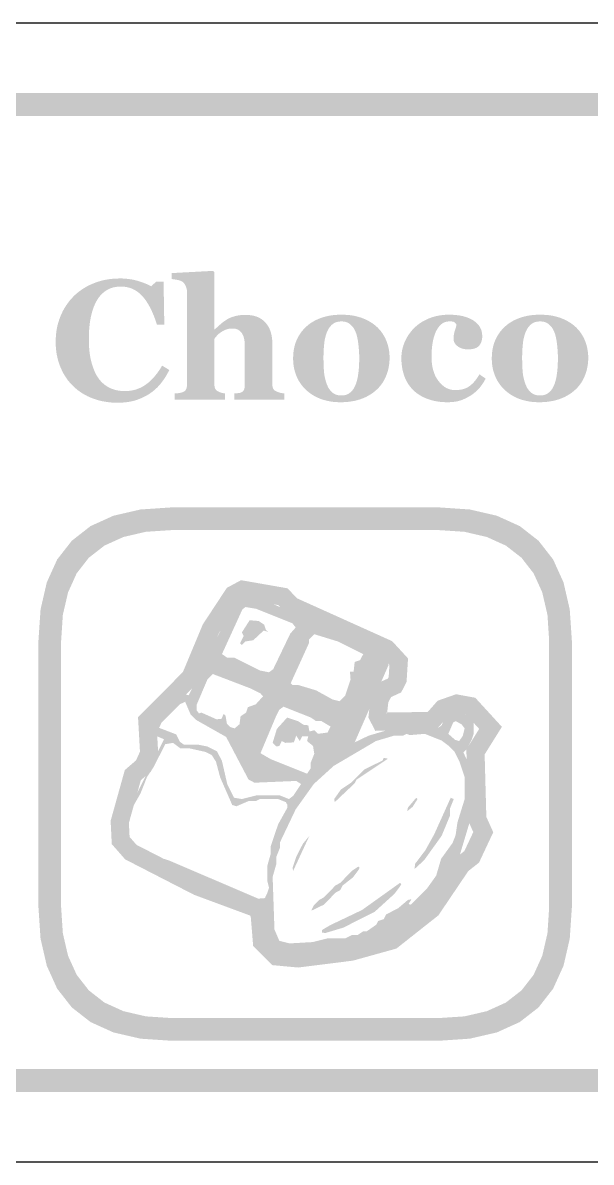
# Model space of a CAD drawing. Header units: millimetres. Extents: x 6 to 297, y 55 to 451.
# Drawn here: x 167.02 to 177.04, y 270.16 to 290.24 of the extents above; entities that cross this region are included whole.
import ezdxf

# ---------------------------------------------------------------- set-up
doc = ezdxf.new("R2010")
doc.units = ezdxf.units.MM
doc.layers.add('CUT', color=1, linetype='Continuous')
doc.layers.add('RASTER', color=7, linetype='Continuous')

msp = doc.modelspace()

# ---------------------------------------------------------------- hatches: boundary and pattern name
at = {"layer": 'RASTER'}
h = msp.add_hatch(color=7, dxfattribs=at)
h.paths.add_polyline_path([(141.2, 286.8), (141.234, 287.316), (141.337, 287.763), (141.509, 288.141), (141.75, 288.45), (142.059, 288.691), (142.438, 288.863), (142.884, 288.966), (143.4, 289), (200.6, 289), (201.116, 288.966), (201.563, 288.863), (201.941, 288.691), (202.25, 288.45), (202.491, 288.141), (202.663, 287.763), (202.766, 287.316), (202.8, 286.8), (202.8, 273.6), (202.766, 273.084), (202.663, 272.638), (202.491, 272.259), (202.25, 271.95), (201.941, 271.709), (201.563, 271.537), (201.116, 271.434), (200.6, 271.4), (143.4, 271.4), (142.884, 271.434), (142.438, 271.537), (142.059, 271.709), (141.75, 271.95), (141.509, 272.259), (141.337, 272.638), (141.234, 273.084), (141.2, 273.6)])
h.paths.add_polyline_path([(141.6, 286.8), (141.6, 273.6), (141.628, 273.178), (141.712, 272.813), (141.853, 272.503), (142.05, 272.25), (142.303, 272.053), (142.613, 271.912), (142.978, 271.828), (143.4, 271.8), (200.6, 271.8), (201.022, 271.828), (201.388, 271.912), (201.697, 272.053), (201.95, 272.25), (202.147, 272.503), (202.288, 272.813), (202.372, 273.178), (202.4, 273.6), (202.4, 286.8), (202.372, 287.222), (202.288, 287.588), (202.147, 287.897), (201.95, 288.15), (201.697, 288.347), (201.388, 288.488), (201.022, 288.572), (200.6, 288.6), (143.4, 288.6), (142.978, 288.572), (142.613, 288.488), (142.303, 288.347), (142.05, 288.15), (141.853, 287.897), (141.712, 287.588), (141.628, 287.222), (141.6, 286.8)], flags=0)
for points in [[(171.635, 283.6), (170.753, 283.6), (170.753, 283.707), (170.76, 283.708), (170.768, 283.708), (170.776, 283.709), (170.785, 283.71), (170.793, 283.711), (170.802, 283.712), (170.812, 283.713), (170.822, 283.714), (170.831, 283.715), (170.84, 283.717), (170.848, 283.718), (170.856, 283.72), (170.863, 283.722), (170.869, 283.724), (170.875, 283.726), (170.88, 283.729), (170.888, 283.733), (170.894, 283.738), (170.901, 283.743), (170.906, 283.749), (170.911, 283.755), (170.916, 283.761), (170.92, 283.768), (170.923, 283.776), (170.926, 283.784), (170.929, 283.793), (170.931, 283.803), (170.933, 283.814), (170.934, 283.826), (170.935, 283.838), (170.936, 283.852), (170.936, 283.867), (170.936, 284.552), (170.935, 284.589), (170.932, 284.623), (170.928, 284.655), (170.922, 284.684), (170.914, 284.711), (170.904, 284.736), (170.893, 284.758), (170.879, 284.778), (170.865, 284.795), (170.848, 284.81), (170.83, 284.823), (170.811, 284.834), (170.79, 284.842), (170.768, 284.848), (170.744, 284.851), (170.719, 284.852), (170.704, 284.852), (170.69, 284.851), (170.676, 284.85), (170.662, 284.848), (170.649, 284.846), (170.636, 284.843), (170.623, 284.839), (170.61, 284.835), (170.597, 284.83), (170.585, 284.825), (170.572, 284.819), (170.56, 284.813), (170.548, 284.807), (170.535, 284.799), (170.523, 284.792), (170.511, 284.784), (170.501, 284.776), (170.491, 284.769), (170.481, 284.761), (170.473, 284.754), (170.464, 284.746), (170.457, 284.739), (170.45, 284.731), (170.443, 284.724), (170.437, 284.716), (170.431, 284.709), (170.425, 284.701), (170.419, 284.695), (170.414, 284.688), (170.409, 284.682), (170.404, 284.675), (170.4, 284.669), (170.4, 283.883), (170.4, 283.87), (170.4, 283.857), (170.402, 283.845), (170.403, 283.834), (170.405, 283.824), (170.407, 283.814), (170.41, 283.805), (170.413, 283.797), (170.417, 283.789), (170.421, 283.782), (170.426, 283.775), (170.432, 283.768), (170.438, 283.762), (170.446, 283.756), (170.454, 283.75), (170.463, 283.745), (170.468, 283.742), (170.475, 283.739), (170.481, 283.736), (170.488, 283.733), (170.496, 283.73), (170.503, 283.727), (170.512, 283.724), (170.521, 283.722), (170.529, 283.719), (170.538, 283.717), (170.547, 283.715), (170.556, 283.713), (170.565, 283.711), (170.573, 283.709), (170.582, 283.708), (170.59, 283.707), (170.59, 283.6), (169.699, 283.6), (169.699, 283.707), (169.709, 283.708), (169.718, 283.708), (169.728, 283.709), (169.737, 283.71), (169.746, 283.711), (169.755, 283.712), (169.764, 283.713), (169.773, 283.714), (169.782, 283.715), (169.791, 283.717), (169.799, 283.718), (169.807, 283.72), (169.815, 283.722), (169.823, 283.724), (169.83, 283.726), (169.837, 283.729), (169.848, 283.734), (169.859, 283.739), (169.868, 283.744), (169.877, 283.75), (169.884, 283.757), (169.891, 283.764), (169.896, 283.771), (169.901, 283.779), (169.905, 283.788), (169.908, 283.797), (169.911, 283.807), (169.914, 283.818), (169.915, 283.829), (169.917, 283.841), (169.917, 283.853), (169.918, 283.867), (169.918, 285.5), (169.917, 285.512), (169.916, 285.524), (169.915, 285.536), (169.912, 285.548), (169.909, 285.561), (169.905, 285.574), (169.901, 285.586), (169.896, 285.6), (169.89, 285.612), (169.884, 285.624), (169.877, 285.635), (169.869, 285.646), (169.861, 285.655), (169.853, 285.664), (169.844, 285.672), (169.834, 285.679), (169.826, 285.683), (169.818, 285.688), (169.809, 285.692), (169.798, 285.696), (169.787, 285.699), (169.775, 285.703), (169.763, 285.706), (169.749, 285.709), (169.736, 285.711), (169.722, 285.714), (169.709, 285.716), (169.697, 285.718), (169.684, 285.719), (169.672, 285.721), (169.661, 285.722), (169.65, 285.723), (169.65, 285.829), (170.378, 285.868), (170.4, 285.844), (170.4, 284.836), (170.406, 284.836), (170.419, 284.849), (170.433, 284.861), (170.446, 284.872), (170.458, 284.884), (170.471, 284.895), (170.483, 284.906), (170.495, 284.916), (170.506, 284.926), (170.517, 284.936), (170.529, 284.947), (170.542, 284.957), (170.555, 284.967), (170.569, 284.977), (170.584, 284.987), (170.599, 284.997), (170.615, 285.008), (170.629, 285.016), (170.644, 285.025), (170.66, 285.033), (170.677, 285.04), (170.696, 285.048), (170.715, 285.055), (170.735, 285.061), (170.756, 285.068), (170.778, 285.074), (170.801, 285.079), (170.824, 285.083), (170.847, 285.086), (170.871, 285.089), (170.895, 285.091), (170.92, 285.092), (170.945, 285.093), (171.002, 285.091), (171.056, 285.084), (171.106, 285.074), (171.152, 285.059), (171.195, 285.039), (171.234, 285.016), (171.27, 284.988), (171.301, 284.956), (171.329, 284.921), (171.354, 284.883), (171.374, 284.842), (171.391, 284.799), (171.404, 284.752), (171.413, 284.703), (171.419, 284.652), (171.421, 284.598), (171.421, 283.88), (171.421, 283.867), (171.422, 283.854), (171.423, 283.842), (171.425, 283.831), (171.427, 283.821), (171.43, 283.811), (171.433, 283.802), (171.437, 283.793), (171.441, 283.786), (171.447, 283.778), (171.453, 283.771), (171.46, 283.764), (171.468, 283.758), (171.477, 283.752), (171.486, 283.747), (171.497, 283.742), (171.504, 283.739), (171.51, 283.736), (171.517, 283.734), (171.525, 283.731), (171.532, 283.729), (171.54, 283.726), (171.547, 283.724), (171.555, 283.722), (171.564, 283.719), (171.572, 283.717), (171.582, 283.715), (171.591, 283.714), (171.601, 283.712), (171.612, 283.71), (171.623, 283.708), (171.635, 283.707)], [(168.69, 283.544), (168.634, 283.545), (168.578, 283.549), (168.523, 283.555), (168.469, 283.563), (168.416, 283.573), (168.364, 283.586), (168.313, 283.601), (168.262, 283.618), (168.213, 283.638), (168.166, 283.659), (168.12, 283.683), (168.076, 283.709), (168.033, 283.737), (167.992, 283.767), (167.953, 283.799), (167.915, 283.833), (167.88, 283.868), (167.847, 283.906), (167.815, 283.945), (167.786, 283.987), (167.758, 284.03), (167.732, 284.076), (167.709, 284.124), (167.687, 284.173), (167.667, 284.225), (167.65, 284.277), (167.636, 284.331), (167.624, 284.386), (167.615, 284.443), (167.608, 284.5), (167.605, 284.559), (167.603, 284.62), (167.605, 284.679), (167.609, 284.738), (167.615, 284.796), (167.624, 284.852), (167.636, 284.908), (167.651, 284.962), (167.668, 285.015), (167.688, 285.067), (167.71, 285.118), (167.734, 285.167), (167.76, 285.214), (167.789, 285.259), (167.819, 285.303), (167.852, 285.345), (167.887, 285.385), (167.924, 285.424), (167.962, 285.46), (168.003, 285.494), (168.045, 285.525), (168.089, 285.555), (168.134, 285.583), (168.182, 285.608), (168.232, 285.632), (168.283, 285.653), (168.336, 285.672), (168.39, 285.689), (168.444, 285.703), (168.5, 285.714), (168.556, 285.723), (168.614, 285.729), (168.672, 285.733), (168.731, 285.734), (168.774, 285.734), (168.816, 285.732), (168.857, 285.728), (168.896, 285.724), (168.935, 285.718), (168.973, 285.711), (169.01, 285.702), (169.046, 285.693), (169.081, 285.682), (169.114, 285.671), (169.147, 285.66), (169.177, 285.648), (169.207, 285.636), (169.235, 285.624), (169.261, 285.611), (169.286, 285.598), (169.377, 285.679), (169.505, 285.679), (169.518, 284.92), (169.389, 284.92), (169.361, 285.004), (169.331, 285.082), (169.3, 285.154), (169.268, 285.221), (169.234, 285.282), (169.199, 285.337), (169.163, 285.386), (169.125, 285.43), (169.086, 285.468), (169.044, 285.501), (169, 285.529), (168.955, 285.552), (168.907, 285.569), (168.857, 285.582), (168.804, 285.59), (168.75, 285.592), (168.683, 285.588), (168.621, 285.577), (168.562, 285.558), (168.508, 285.532), (168.458, 285.497), (168.411, 285.456), (168.369, 285.407), (168.331, 285.35), (168.298, 285.286), (168.268, 285.216), (168.244, 285.14), (168.224, 285.058), (168.208, 284.97), (168.197, 284.876), (168.19, 284.776), (168.188, 284.669), (168.189, 284.609), (168.191, 284.55), (168.195, 284.494), (168.2, 284.44), (168.207, 284.388), (168.215, 284.339), (168.225, 284.292), (168.237, 284.247), (168.25, 284.204), (168.263, 284.163), (168.278, 284.125), (168.293, 284.089), (168.31, 284.055), (168.327, 284.022), (168.346, 283.993), (168.365, 283.965), (168.387, 283.938), (168.409, 283.913), (168.433, 283.89), (168.458, 283.868), (168.483, 283.849), (168.51, 283.831), (168.537, 283.815), (168.566, 283.801), (168.595, 283.789), (168.625, 283.779), (168.656, 283.77), (168.688, 283.762), (168.72, 283.757), (168.753, 283.753), (168.787, 283.75), (168.822, 283.749), (168.873, 283.751), (168.922, 283.756), (168.97, 283.765), (169.016, 283.777), (169.061, 283.793), (169.105, 283.812), (169.147, 283.835), (169.188, 283.861), (169.227, 283.89), (169.266, 283.924), (169.304, 283.96), (169.341, 284.001), (169.377, 284.045), (169.412, 284.092), (169.446, 284.143), (169.48, 284.198), (169.606, 284.121), (169.59, 284.09), (169.573, 284.059), (169.556, 284.029), (169.538, 283.999), (169.52, 283.971), (169.501, 283.943), (169.482, 283.917), (169.462, 283.891), (169.442, 283.866), (169.42, 283.842), (169.398, 283.818), (169.375, 283.796), (169.352, 283.775), (169.327, 283.754), (169.302, 283.734), (169.276, 283.716), (169.247, 283.696), (169.217, 283.678), (169.186, 283.66), (169.154, 283.644), (169.122, 283.629), (169.089, 283.615), (169.055, 283.602), (169.021, 283.59), (168.985, 283.579), (168.947, 283.57), (168.908, 283.562), (168.868, 283.556), (168.826, 283.551), (168.782, 283.547), (168.737, 283.545), (168.69, 283.544)], [(174.513, 283.553), (174.463, 283.554), (174.414, 283.557), (174.367, 283.561), (174.321, 283.568), (174.277, 283.576), (174.234, 283.586), (174.193, 283.599), (174.153, 283.612), (174.115, 283.628), (174.079, 283.645), (174.044, 283.663), (174.011, 283.683), (173.98, 283.703), (173.95, 283.726), (173.922, 283.749), (173.896, 283.774), (173.872, 283.801), (173.849, 283.829), (173.828, 283.858), (173.808, 283.888), (173.79, 283.919), (173.773, 283.952), (173.759, 283.985), (173.745, 284.02), (173.734, 284.056), (173.724, 284.093), (173.715, 284.13), (173.708, 284.169), (173.703, 284.208), (173.699, 284.248), (173.696, 284.288), (173.696, 284.329), (173.697, 284.367), (173.699, 284.405), (173.704, 284.442), (173.711, 284.478), (173.719, 284.514), (173.73, 284.55), (173.742, 284.585), (173.756, 284.62), (173.772, 284.653), (173.789, 284.686), (173.808, 284.718), (173.828, 284.749), (173.849, 284.778), (173.872, 284.807), (173.896, 284.835), (173.921, 284.861), (173.949, 284.887), (173.978, 284.912), (174.009, 284.935), (174.041, 284.957), (174.075, 284.978), (174.111, 284.997), (174.148, 285.015), (174.187, 285.032), (174.227, 285.047), (174.269, 285.06), (174.311, 285.071), (174.354, 285.08), (174.399, 285.087), (174.444, 285.092), (174.49, 285.095), (174.538, 285.096), (174.603, 285.094), (174.666, 285.089), (174.724, 285.081), (174.779, 285.07), (174.831, 285.056), (174.879, 285.038), (174.923, 285.018), (174.964, 284.994), (175.001, 284.967), (175.033, 284.938), (175.06, 284.907), (175.082, 284.874), (175.099, 284.839), (175.111, 284.801), (175.118, 284.761), (175.121, 284.719), (175.12, 284.693), (175.117, 284.669), (175.113, 284.646), (175.107, 284.624), (175.099, 284.603), (175.09, 284.584), (175.078, 284.566), (175.065, 284.549), (175.05, 284.534), (175.032, 284.521), (175.012, 284.51), (174.989, 284.501), (174.964, 284.494), (174.936, 284.489), (174.906, 284.486), (174.873, 284.485), (174.846, 284.486), (174.821, 284.488), (174.796, 284.492), (174.772, 284.498), (174.75, 284.505), (174.729, 284.514), (174.709, 284.525), (174.689, 284.538), (174.672, 284.551), (174.657, 284.566), (174.644, 284.582), (174.634, 284.598), (174.626, 284.616), (174.62, 284.635), (174.617, 284.654), (174.615, 284.675), (174.616, 284.693), (174.617, 284.711), (174.619, 284.729), (174.621, 284.747), (174.625, 284.764), (174.629, 284.782), (174.633, 284.8), (174.639, 284.817), (174.644, 284.834), (174.649, 284.85), (174.654, 284.865), (174.658, 284.879), (174.661, 284.892), (174.663, 284.904), (174.665, 284.915), (174.667, 284.924), (174.663, 284.931), (174.658, 284.937), (174.653, 284.942), (174.648, 284.947), (174.643, 284.952), (174.638, 284.957), (174.632, 284.961), (174.626, 284.965), (174.619, 284.968), (174.612, 284.971), (174.603, 284.973), (174.594, 284.975), (174.584, 284.976), (174.573, 284.978), (174.561, 284.978), (174.548, 284.978), (174.532, 284.978), (174.516, 284.976), (174.5, 284.974), (174.485, 284.971), (174.47, 284.966), (174.456, 284.961), (174.442, 284.955), (174.428, 284.948), (174.415, 284.939), (174.401, 284.929), (174.388, 284.918), (174.376, 284.905), (174.363, 284.891), (174.351, 284.875), (174.339, 284.858), (174.327, 284.839), (174.316, 284.82), (174.305, 284.8), (174.295, 284.777), (174.286, 284.754), (174.277, 284.728), (174.269, 284.701), (174.261, 284.673), (174.254, 284.643), (174.248, 284.611), (174.243, 284.578), (174.238, 284.544), (174.234, 284.507), (174.231, 284.47), (174.229, 284.43), (174.228, 284.39), (174.227, 284.347), (174.229, 284.283), (174.235, 284.223), (174.244, 284.166), (174.258, 284.112), (174.275, 284.061), (174.296, 284.013), (174.321, 283.968), (174.35, 283.927), (174.381, 283.889), (174.414, 283.857), (174.448, 283.829), (174.484, 283.807), (174.521, 283.789), (174.56, 283.777), (174.6, 283.769), (174.642, 283.767), (174.681, 283.768), (174.719, 283.772), (174.754, 283.777), (174.788, 283.785), (174.819, 283.795), (174.848, 283.808), (174.875, 283.823), (174.9, 283.84), (174.924, 283.859), (174.947, 283.88), (174.969, 283.902), (174.991, 283.927), (175.012, 283.954), (175.032, 283.982), (175.052, 284.013), (175.071, 284.045), (175.181, 283.969), (175.169, 283.947), (175.157, 283.925), (175.144, 283.904), (175.131, 283.884), (175.117, 283.863), (175.103, 283.844), (175.088, 283.825), (175.073, 283.806), (175.056, 283.788), (175.039, 283.77), (175.022, 283.753), (175.003, 283.736), (174.984, 283.72), (174.964, 283.704), (174.943, 283.689), (174.922, 283.675), (174.899, 283.66), (174.875, 283.647), (174.852, 283.634), (174.829, 283.622), (174.805, 283.611), (174.782, 283.601), (174.758, 283.592), (174.734, 283.584), (174.71, 283.577), (174.685, 283.57), (174.658, 283.565), (174.631, 283.561), (174.603, 283.557), (174.574, 283.555), (174.544, 283.554), (174.513, 283.553)]]:
    msp.add_hatch(color=7, dxfattribs=at).paths.add_polyline_path(points)
h = msp.add_hatch(color=7, dxfattribs=at)
h.paths.add_polyline_path([(173.265, 284.88), (173.291, 284.854), (173.316, 284.827), (173.339, 284.799), (173.36, 284.769), (173.38, 284.738), (173.399, 284.706), (173.415, 284.673), (173.43, 284.639), (173.444, 284.603), (173.455, 284.567), (173.465, 284.53), (173.473, 284.492), (173.48, 284.454), (173.484, 284.414), (173.487, 284.375), (173.488, 284.334), (173.487, 284.294), (173.484, 284.254), (173.48, 284.215), (173.473, 284.176), (173.466, 284.138), (173.456, 284.1), (173.444, 284.063), (173.431, 284.027), (173.416, 283.992), (173.4, 283.957), (173.382, 283.925), (173.362, 283.893), (173.34, 283.863), (173.317, 283.834), (173.293, 283.806), (173.266, 283.78), (173.237, 283.754), (173.206, 283.728), (173.173, 283.705), (173.139, 283.683), (173.104, 283.663), (173.068, 283.644), (173.03, 283.627), (172.99, 283.612), (172.949, 283.598), (172.907, 283.586), (172.863, 283.576), (172.818, 283.568), (172.772, 283.561), (172.724, 283.557), (172.674, 283.554), (172.623, 283.553), (172.579, 283.554), (172.536, 283.556), (172.493, 283.56), (172.452, 283.566), (172.411, 283.573), (172.371, 283.582), (172.332, 283.592), (172.294, 283.604), (172.257, 283.618), (172.222, 283.633), (172.187, 283.65), (172.153, 283.668), (172.12, 283.689), (172.089, 283.71), (172.058, 283.733), (172.029, 283.758), (172.001, 283.783), (171.976, 283.81), (171.952, 283.838), (171.929, 283.868), (171.908, 283.899), (171.888, 283.931), (171.87, 283.965), (171.853, 284.001), (171.838, 284.037), (171.825, 284.075), (171.814, 284.114), (171.804, 284.154), (171.797, 284.194), (171.792, 284.236), (171.789, 284.279), (171.788, 284.324), (171.789, 284.367), (171.792, 284.409), (171.796, 284.45), (171.802, 284.49), (171.81, 284.528), (171.82, 284.565), (171.832, 284.602), (171.845, 284.636), (171.86, 284.67), (171.876, 284.703), (171.895, 284.735), (171.915, 284.766), (171.937, 284.796), (171.961, 284.825), (171.987, 284.853), (172.014, 284.88), (172.042, 284.905), (172.071, 284.929), (172.102, 284.951), (172.135, 284.971), (172.169, 284.99), (172.205, 285.008), (172.242, 285.024), (172.281, 285.039), (172.322, 285.052), (172.363, 285.064), (172.406, 285.074), (172.45, 285.082), (172.495, 285.088), (172.541, 285.092), (172.588, 285.095), (172.636, 285.096), (172.687, 285.095), (172.736, 285.092), (172.783, 285.088), (172.829, 285.082), (172.874, 285.074), (172.916, 285.064), (172.958, 285.052), (172.998, 285.039), (173.036, 285.024), (173.073, 285.008), (173.108, 284.99), (173.142, 284.971), (173.175, 284.951), (173.206, 284.929), (173.236, 284.905), (173.265, 284.88)])
h.paths.add_polyline_path([(172.89, 283.865), (172.898, 283.886), (172.905, 283.908), (172.912, 283.932), (172.918, 283.956), (172.924, 283.981), (172.929, 284.008), (172.933, 284.036), (172.938, 284.064), (172.941, 284.094), (172.944, 284.125), (172.947, 284.158), (172.949, 284.191), (172.951, 284.226), (172.952, 284.262), (172.953, 284.299), (172.953, 284.337), (172.953, 284.363), (172.952, 284.39), (172.951, 284.418), (172.949, 284.447), (172.947, 284.476), (172.945, 284.507), (172.942, 284.539), (172.938, 284.571), (172.934, 284.603), (172.93, 284.634), (172.925, 284.662), (172.92, 284.689), (172.914, 284.714), (172.908, 284.738), (172.901, 284.759), (172.894, 284.779), (172.885, 284.802), (172.875, 284.823), (172.864, 284.843), (172.852, 284.862), (172.84, 284.879), (172.826, 284.895), (172.812, 284.91), (172.797, 284.924), (172.781, 284.937), (172.764, 284.947), (172.746, 284.956), (172.726, 284.964), (172.706, 284.97), (172.685, 284.974), (172.663, 284.976), (172.639, 284.977), (172.614, 284.976), (172.59, 284.973), (172.567, 284.969), (172.546, 284.963), (172.526, 284.955), (172.507, 284.945), (172.489, 284.933), (172.473, 284.92), (172.458, 284.905), (172.444, 284.889), (172.43, 284.872), (172.418, 284.854), (172.406, 284.835), (172.396, 284.815), (172.386, 284.794), (172.377, 284.772), (172.37, 284.751), (172.363, 284.728), (172.357, 284.705), (172.351, 284.681), (172.346, 284.656), (172.342, 284.631), (172.338, 284.604), (172.335, 284.576), (172.332, 284.548), (172.33, 284.52), (172.328, 284.491), (172.326, 284.462), (172.325, 284.433), (172.324, 284.403), (172.323, 284.373), (172.323, 284.343), (172.323, 284.304), (172.324, 284.266), (172.324, 284.231), (172.326, 284.197), (172.327, 284.165), (172.329, 284.134), (172.331, 284.105), (172.333, 284.078), (172.336, 284.052), (172.34, 284.026), (172.345, 284), (172.351, 283.973), (172.358, 283.947), (172.365, 283.921), (172.374, 283.894), (172.383, 283.868), (172.392, 283.846), (172.402, 283.825), (172.412, 283.805), (172.424, 283.787), (172.437, 283.769), (172.45, 283.753), (172.464, 283.738), (172.48, 283.725), (172.496, 283.712), (172.513, 283.701), (172.532, 283.692), (172.551, 283.685), (172.572, 283.679), (172.593, 283.675), (172.616, 283.673), (172.639, 283.672), (172.661, 283.673), (172.682, 283.675), (172.702, 283.679), (172.721, 283.684), (172.74, 283.691), (172.757, 283.699), (172.774, 283.709), (172.79, 283.721), (172.806, 283.734), (172.82, 283.748), (172.834, 283.764), (172.847, 283.781), (172.859, 283.8), (172.87, 283.82), (172.88, 283.842), (172.89, 283.865)], flags=0)
h = msp.add_hatch(color=7, dxfattribs=at)
h.paths.add_polyline_path([(176.766, 284.88), (176.792, 284.854), (176.817, 284.827), (176.84, 284.799), (176.861, 284.769), (176.881, 284.738), (176.9, 284.706), (176.916, 284.673), (176.931, 284.639), (176.945, 284.603), (176.956, 284.567), (176.966, 284.53), (176.974, 284.492), (176.98, 284.454), (176.985, 284.414), (176.988, 284.375), (176.989, 284.334), (176.988, 284.294), (176.985, 284.254), (176.981, 284.215), (176.974, 284.176), (176.966, 284.138), (176.957, 284.1), (176.945, 284.063), (176.932, 284.027), (176.917, 283.992), (176.901, 283.957), (176.883, 283.925), (176.863, 283.893), (176.841, 283.863), (176.818, 283.834), (176.794, 283.806), (176.767, 283.78), (176.738, 283.754), (176.707, 283.728), (176.674, 283.705), (176.64, 283.683), (176.605, 283.663), (176.569, 283.644), (176.531, 283.627), (176.491, 283.612), (176.45, 283.598), (176.408, 283.586), (176.364, 283.576), (176.319, 283.568), (176.273, 283.561), (176.225, 283.557), (176.175, 283.554), (176.124, 283.553), (176.08, 283.554), (176.037, 283.556), (175.994, 283.56), (175.953, 283.566), (175.912, 283.573), (175.872, 283.582), (175.833, 283.592), (175.795, 283.604), (175.758, 283.618), (175.722, 283.633), (175.688, 283.65), (175.654, 283.668), (175.621, 283.689), (175.59, 283.71), (175.559, 283.733), (175.53, 283.758), (175.502, 283.783), (175.477, 283.81), (175.453, 283.838), (175.43, 283.868), (175.409, 283.899), (175.389, 283.931), (175.371, 283.965), (175.354, 284.001), (175.339, 284.037), (175.326, 284.075), (175.314, 284.114), (175.305, 284.154), (175.298, 284.194), (175.293, 284.236), (175.29, 284.279), (175.289, 284.324), (175.29, 284.367), (175.293, 284.409), (175.297, 284.45), (175.303, 284.49), (175.311, 284.528), (175.321, 284.565), (175.332, 284.602), (175.346, 284.636), (175.361, 284.67), (175.377, 284.703), (175.396, 284.735), (175.416, 284.766), (175.438, 284.796), (175.462, 284.825), (175.488, 284.853), (175.515, 284.88), (175.543, 284.905), (175.572, 284.929), (175.603, 284.951), (175.636, 284.971), (175.67, 284.99), (175.706, 285.008), (175.743, 285.024), (175.782, 285.039), (175.823, 285.052), (175.864, 285.064), (175.907, 285.074), (175.951, 285.082), (175.995, 285.088), (176.042, 285.092), (176.089, 285.095), (176.137, 285.096), (176.188, 285.095), (176.237, 285.092), (176.284, 285.088), (176.33, 285.082), (176.375, 285.074), (176.417, 285.064), (176.459, 285.052), (176.499, 285.039), (176.537, 285.024), (176.574, 285.008), (176.609, 284.99), (176.643, 284.971), (176.676, 284.951), (176.707, 284.929), (176.737, 284.905), (176.766, 284.88)])
h.paths.add_polyline_path([(176.391, 283.865), (176.399, 283.886), (176.406, 283.908), (176.413, 283.932), (176.419, 283.956), (176.425, 283.981), (176.43, 284.008), (176.434, 284.036), (176.438, 284.064), (176.442, 284.094), (176.445, 284.125), (176.448, 284.158), (176.45, 284.191), (176.452, 284.226), (176.453, 284.262), (176.454, 284.299), (176.454, 284.337), (176.454, 284.363), (176.453, 284.39), (176.452, 284.418), (176.45, 284.447), (176.448, 284.476), (176.446, 284.507), (176.443, 284.539), (176.439, 284.571), (176.435, 284.603), (176.431, 284.634), (176.426, 284.662), (176.421, 284.689), (176.415, 284.714), (176.409, 284.738), (176.402, 284.759), (176.395, 284.779), (176.386, 284.802), (176.376, 284.823), (176.365, 284.843), (176.353, 284.862), (176.341, 284.879), (176.327, 284.895), (176.313, 284.91), (176.298, 284.924), (176.282, 284.937), (176.265, 284.947), (176.247, 284.956), (176.227, 284.964), (176.207, 284.97), (176.186, 284.974), (176.164, 284.976), (176.14, 284.977), (176.115, 284.976), (176.091, 284.973), (176.068, 284.969), (176.047, 284.963), (176.027, 284.955), (176.008, 284.945), (175.99, 284.933), (175.974, 284.92), (175.959, 284.905), (175.945, 284.889), (175.931, 284.872), (175.919, 284.854), (175.907, 284.835), (175.897, 284.815), (175.887, 284.794), (175.878, 284.772), (175.871, 284.751), (175.864, 284.728), (175.858, 284.705), (175.852, 284.681), (175.847, 284.656), (175.843, 284.631), (175.839, 284.604), (175.836, 284.576), (175.833, 284.548), (175.831, 284.52), (175.829, 284.491), (175.827, 284.462), (175.826, 284.433), (175.825, 284.403), (175.824, 284.373), (175.824, 284.343), (175.824, 284.304), (175.825, 284.266), (175.825, 284.231), (175.827, 284.197), (175.828, 284.165), (175.83, 284.134), (175.832, 284.105), (175.834, 284.078), (175.837, 284.052), (175.841, 284.026), (175.846, 284), (175.852, 283.973), (175.858, 283.947), (175.866, 283.921), (175.875, 283.894), (175.884, 283.868), (175.893, 283.846), (175.903, 283.825), (175.913, 283.805), (175.925, 283.787), (175.938, 283.769), (175.951, 283.753), (175.965, 283.738), (175.981, 283.725), (175.997, 283.712), (176.014, 283.701), (176.033, 283.692), (176.052, 283.685), (176.073, 283.679), (176.094, 283.675), (176.117, 283.673), (176.14, 283.672), (176.162, 283.673), (176.183, 283.675), (176.203, 283.679), (176.222, 283.684), (176.241, 283.691), (176.258, 283.699), (176.275, 283.709), (176.291, 283.721), (176.307, 283.734), (176.321, 283.748), (176.335, 283.764), (176.348, 283.781), (176.36, 283.8), (176.371, 283.82), (176.381, 283.842), (176.391, 283.865)], flags=0)
h = msp.add_hatch(color=7, dxfattribs=at)
h.paths.add_polyline_path([(167.3, 279.35), (167.337, 279.901), (167.447, 280.378), (167.63, 280.782), (167.888, 281.112), (168.218, 281.37), (168.622, 281.553), (169.099, 281.663), (169.65, 281.7), (174.35, 281.7), (174.901, 281.663), (175.378, 281.553), (175.782, 281.37), (176.112, 281.113), (176.37, 280.782), (176.553, 280.378), (176.663, 279.901), (176.7, 279.35), (176.7, 274.65), (176.663, 274.099), (176.553, 273.622), (176.37, 273.218), (176.112, 272.887), (175.782, 272.63), (175.378, 272.447), (174.901, 272.337), (174.35, 272.3), (169.65, 272.3), (169.099, 272.337), (168.622, 272.447), (168.218, 272.63), (167.888, 272.888), (167.63, 273.218), (167.447, 273.622), (167.337, 274.099), (167.3, 274.65)])
h.paths.add_polyline_path([(167.7, 279.35), (167.7, 274.65), (167.73, 274.193), (167.822, 273.797), (167.974, 273.462), (168.188, 273.188), (168.462, 272.974), (168.797, 272.822), (169.193, 272.73), (169.65, 272.7), (174.35, 272.7), (174.807, 272.73), (175.203, 272.822), (175.538, 272.974), (175.813, 273.188), (176.026, 273.462), (176.178, 273.797), (176.27, 274.193), (176.3, 274.65), (176.3, 279.35), (176.27, 279.807), (176.178, 280.203), (176.026, 280.538), (175.813, 280.812), (175.538, 281.026), (175.203, 281.178), (174.807, 281.27), (174.35, 281.3), (169.65, 281.3), (169.193, 281.27), (168.797, 281.178), (168.462, 281.026), (168.188, 280.813), (167.974, 280.538), (167.822, 280.203), (167.73, 279.807), (167.7, 279.35)], flags=0)
h = msp.add_hatch(color=7, dxfattribs=at)
h.paths.add_polyline_path([(170.87, 280.417), (171.688, 280.274), (171.86, 280.096), (173.534, 279.342), (173.813, 279.038), (173.787, 278.623), (173.692, 278.439), (173.515, 278.358), (173.466, 278.267), (173.443, 278.059), (173.43, 278.085), (174.16, 278.095), (174.335, 278.293), (174.66, 278.407), (174.998, 278.345), (175.467, 277.833), (175.163, 277.346), (175.193, 276.246), (175.315, 275.975), (175.064, 275.44), (174.875, 275.291), (174.348, 274.51), (173.608, 273.925), (172.841, 273.712), (171.877, 273.591), (171.422, 273.633), (171.084, 273.97), (171.041, 274.489), (171.029, 274.507), (170.044, 274.872), (168.828, 275.497), (168.592, 275.766), (168.572, 276.176), (168.822, 277.071), (169.02, 277.242), (169.089, 277.395), (169.055, 278.001), (169.846, 278.799), (170.197, 279.639), (170.62, 280.282)])
h.paths.add_polyline_path([(170.924, 280.083), (170.843, 280.039), (170.481, 279.488), (170.117, 278.618), (169.382, 277.877), (169.412, 277.335), (169.283, 277.046), (169.104, 276.892), (168.894, 276.14), (168.906, 275.893), (169.028, 275.753), (170.174, 275.165), (171.238, 274.771), (171.353, 274.597), (171.394, 274.114), (171.567, 273.941), (171.871, 273.912), (172.778, 274.027), (173.46, 274.216), (174.111, 274.73), (174.638, 275.512), (174.806, 275.644), (174.963, 275.978), (174.875, 276.173), (174.841, 277.434), (175.067, 277.796), (174.834, 278.05), (174.686, 278.077), (174.52, 278.019), (174.306, 277.777), (173.236, 277.762), (173.114, 277.998), (173.155, 278.364), (173.284, 278.605), (173.459, 278.684), (173.472, 278.71), (173.485, 278.922), (173.342, 279.077), (171.672, 279.829), (171.53, 279.977), (170.924, 280.083)], flags=0)
h = msp.add_hatch(color=7, dxfattribs=at)
h.paths.add_polyline_path([(170.894, 280.157), (171.012, 280.167), (171.332, 280.039), (173.055, 279.305), (173.384, 279.123), (173.47, 278.922), (172.873, 277.559), (173.119, 277.677), (173.661, 277.837), (174.076, 277.869), (174.332, 277.805), (174.405, 277.859), (174.482, 278.038), (174.555, 278.092), (174.747, 278.092), (174.916, 278.006), (174.97, 277.901), (174.97, 277.709), (174.938, 277.614), (174.852, 277.444), (174.788, 277.381), (174.938, 277.071), (174.97, 276.911), (174.97, 276.56), (174.938, 276.496), (174.906, 276.177), (174.715, 275.539), (174.565, 275.242), (174.246, 274.795), (173.894, 274.444), (173.607, 274.253), (173.247, 274.071), (172.927, 273.975), (172.608, 273.943), (172.544, 273.911), (172.353, 273.911), (172.034, 273.847), (171.587, 273.847), (171.418, 273.933), (171.3, 274.135), (171.3, 274.645), (171.277, 274.687), (170.374, 275.06), (169.458, 275.485), (169.512, 275.507), (169.608, 275.475), (171.172, 274.805), (171.29, 274.814), (171.332, 274.901), (171.363, 274.996), (171.332, 275.124), (171.332, 275.379), (171.395, 275.603), (171.395, 275.73), (171.523, 276.113), (171.683, 276.401), (171.683, 276.464), (171.66, 276.506), (171.523, 276.56), (171.204, 276.56), (171.14, 276.528), (171.012, 276.528), (170.789, 276.433), (170.715, 276.455), (170.502, 276.943), (170.428, 277.221), (170.352, 277.336), (170.246, 277.39), (169.959, 277.454), (169.799, 277.454), (169.672, 277.55), (169.535, 277.527), (169.33, 277.125), (169.215, 276.953), (169.097, 276.656), (168.97, 276.433), (168.906, 276.273), (168.906, 276.177), (168.842, 276.05), (168.842, 275.954), (168.896, 275.848), (168.992, 275.753), (169.439, 275.517), (169.321, 275.539), (168.96, 275.721), (168.864, 275.817), (168.81, 275.922), (168.81, 276.113), (168.906, 276.401), (169.512, 277.614), (169.311, 277.7), (169.289, 277.869), (169.426, 278.051), (169.49, 278.083), (169.694, 278.293), (169.873, 278.402), (169.949, 278.389), (170.747, 280.017), (170.811, 280.113)])
h.paths.add_polyline_path([(170.948, 279.944), (170.894, 279.902), (170.534, 279.114), (170.629, 279.05), (170.757, 279.05), (171.204, 278.826), (171.363, 278.794), (171.437, 278.849), (171.737, 279.474), (171.833, 279.583), (171.778, 279.656), (171.14, 279.912)], flags=0)
h.paths.add_polyline_path([(171.022, 279.711), (171.181, 279.698), (171.277, 279.634), (171.309, 279.538), (171.354, 279.506), (171.268, 279.529), (171.086, 279.359), (170.948, 279.337), (170.885, 279.273), (170.853, 279.305), (170.917, 279.433), (170.885, 279.497)], flags=0)
h.paths.add_polyline_path([(172.161, 279.465), (172.066, 279.369), (172.066, 279.305), (171.746, 278.603), (171.778, 278.571), (171.874, 278.571), (172.193, 278.475), (172.481, 278.316), (172.608, 278.284), (172.704, 278.38), (172.8, 278.667), (172.79, 278.804), (172.854, 278.804), (172.873, 278.976), (172.969, 279.008), (173.023, 279.114), (172.576, 279.337)], flags=0)
h.paths.add_polyline_path([(170.374, 278.763), (170.278, 278.667), (170.087, 278.22), (170.087, 278.124), (170.128, 278.07), (170.173, 278.083), (170.438, 277.965), (170.524, 277.974), (170.565, 278.06), (170.597, 278.028), (170.62, 277.891), (170.684, 277.827), (170.757, 277.805), (170.843, 277.878), (170.862, 278.019), (170.958, 278.083), (170.99, 278.178), (171.13, 278.23), (171.258, 278.37), (171.213, 278.421), (171.044, 278.507)], flags=0)
h.paths.add_polyline_path([(169.886, 278.274), (169.79, 278.23), (169.471, 277.91), (169.426, 277.815), (169.726, 277.7), (169.79, 277.572), (169.863, 277.518), (170.119, 277.518), (170.278, 277.486), (170.447, 277.4), (170.534, 277.231), (170.629, 276.816), (170.747, 276.583), (170.885, 276.56), (171.14, 276.624), (171.555, 276.624), (171.715, 276.56), (171.788, 276.615), (171.928, 276.825), (171.842, 276.879), (171.108, 276.848), (171.003, 276.902), (170.607, 277.655), (170.077, 277.955), (169.981, 278.051)], flags=0)
h.paths.add_polyline_path([(171.619, 278.188), (171.545, 278.134), (171.491, 278.028), (171.213, 277.368), (171.395, 277.262), (172.034, 277.007), (172.098, 277.103), (172.098, 277.199), (172.161, 277.358), (172.139, 277.495), (172.034, 277.582), (172.056, 277.668), (171.948, 277.668), (171.906, 277.582), (171.842, 277.677), (171.801, 277.559), (171.651, 277.55), (171.587, 277.582), (171.545, 277.495), (171.491, 277.486), (171.427, 277.55), (171.501, 277.795), (171.683, 277.997), (171.874, 277.933), (171.97, 277.869), (172.056, 277.859), (172.075, 277.751), (172.161, 277.773), (172.225, 277.709), (172.394, 277.732), (172.449, 277.837), (172.289, 277.933), (172.193, 277.933), (172.098, 277.997)], flags=0)
h.paths.add_polyline_path([(174.651, 277.933), (174.609, 277.91), (174.523, 277.709), (174.641, 277.604), (174.715, 277.582), (174.779, 277.677), (174.811, 277.805), (174.756, 277.878)], flags=0)
h.paths.add_polyline_path([(173.789, 277.709), (173.725, 277.677), (173.566, 277.677), (173.247, 277.582), (172.503, 277.144), (172.152, 276.825), (171.833, 276.378), (171.555, 275.794), (171.555, 275.698), (171.491, 275.539), (171.491, 275.411), (171.427, 275.188), (171.459, 274.262), (171.545, 274.061), (171.724, 274.016), (172.129, 274.039), (172.385, 274.103), (172.704, 274.103), (172.832, 274.166), (172.927, 274.166), (173.023, 274.23), (173.087, 274.23), (173.256, 274.348), (173.288, 274.412), (173.384, 274.444), (173.428, 274.527), (173.639, 274.636), (173.811, 274.782), (173.875, 274.795), (173.821, 274.709), (173.863, 274.699), (174.15, 274.987), (174.309, 275.21), (174.396, 275.507), (174.597, 275.785), (174.651, 275.922), (174.683, 276.145), (174.811, 276.56), (174.811, 276.943), (174.724, 277.208), (174.629, 277.4), (174.533, 277.495), (174.405, 277.591), (174.108, 277.709), (173.843, 277.687)], flags=0)
h.paths.add_polyline_path([(173.384, 277.285), (173.46, 277.272), (172.905, 276.902), (172.873, 276.838), (172.522, 276.506), (172.512, 276.56), (172.631, 276.729), (172.822, 276.857), (173.045, 277.081), (173.365, 277.24)], flags=0)
h.paths.add_polyline_path([(173.958, 276.583), (173.981, 276.56), (173.894, 276.423), (173.799, 276.346), (173.811, 276.41)], flags=0)
h.paths.add_polyline_path([(174.565, 276.583), (174.619, 276.56), (174.555, 276.401), (174.555, 276.273), (174.405, 275.912), (174.099, 275.485), (173.926, 275.325), (173.939, 275.421), (174.118, 275.657), (174.277, 275.944)], flags=0)
h.paths.add_polyline_path([(172.075, 275.912), (171.788, 275.293), (171.778, 275.347), (171.842, 275.539), (171.96, 275.772)], flags=0)
h.paths.add_polyline_path([(172.937, 275.37), (172.959, 275.347), (172.937, 275.306), (172.841, 275.178), (172.662, 275.038), (172.618, 274.955), (172.535, 274.91), (172.331, 274.699), (172.107, 274.591), (172.152, 274.687), (172.248, 274.782), (172.331, 274.827), (172.535, 275.038), (172.618, 275.082), (172.822, 275.293)], flags=0)
h.paths.add_polyline_path([(173.671, 275.082), (173.693, 275.06), (173.671, 275.019), (173.575, 274.891), (173.224, 274.572), (172.672, 274.294), (172.353, 274.198), (172.299, 274.208), (172.299, 274.253), (172.439, 274.336), (173.001, 274.604)], flags=0)

# ---------------------------------------------------------------- linework, layer by layer
at = {"layer": 'CUT'}
for points in [[(142.999, 290.24), (201.001, 290.24)], [(201.001, 270.16), (142.999, 270.16)]]:
    msp.add_lwpolyline(points, dxfattribs=at)

doc.saveas('drawing.dxf')
